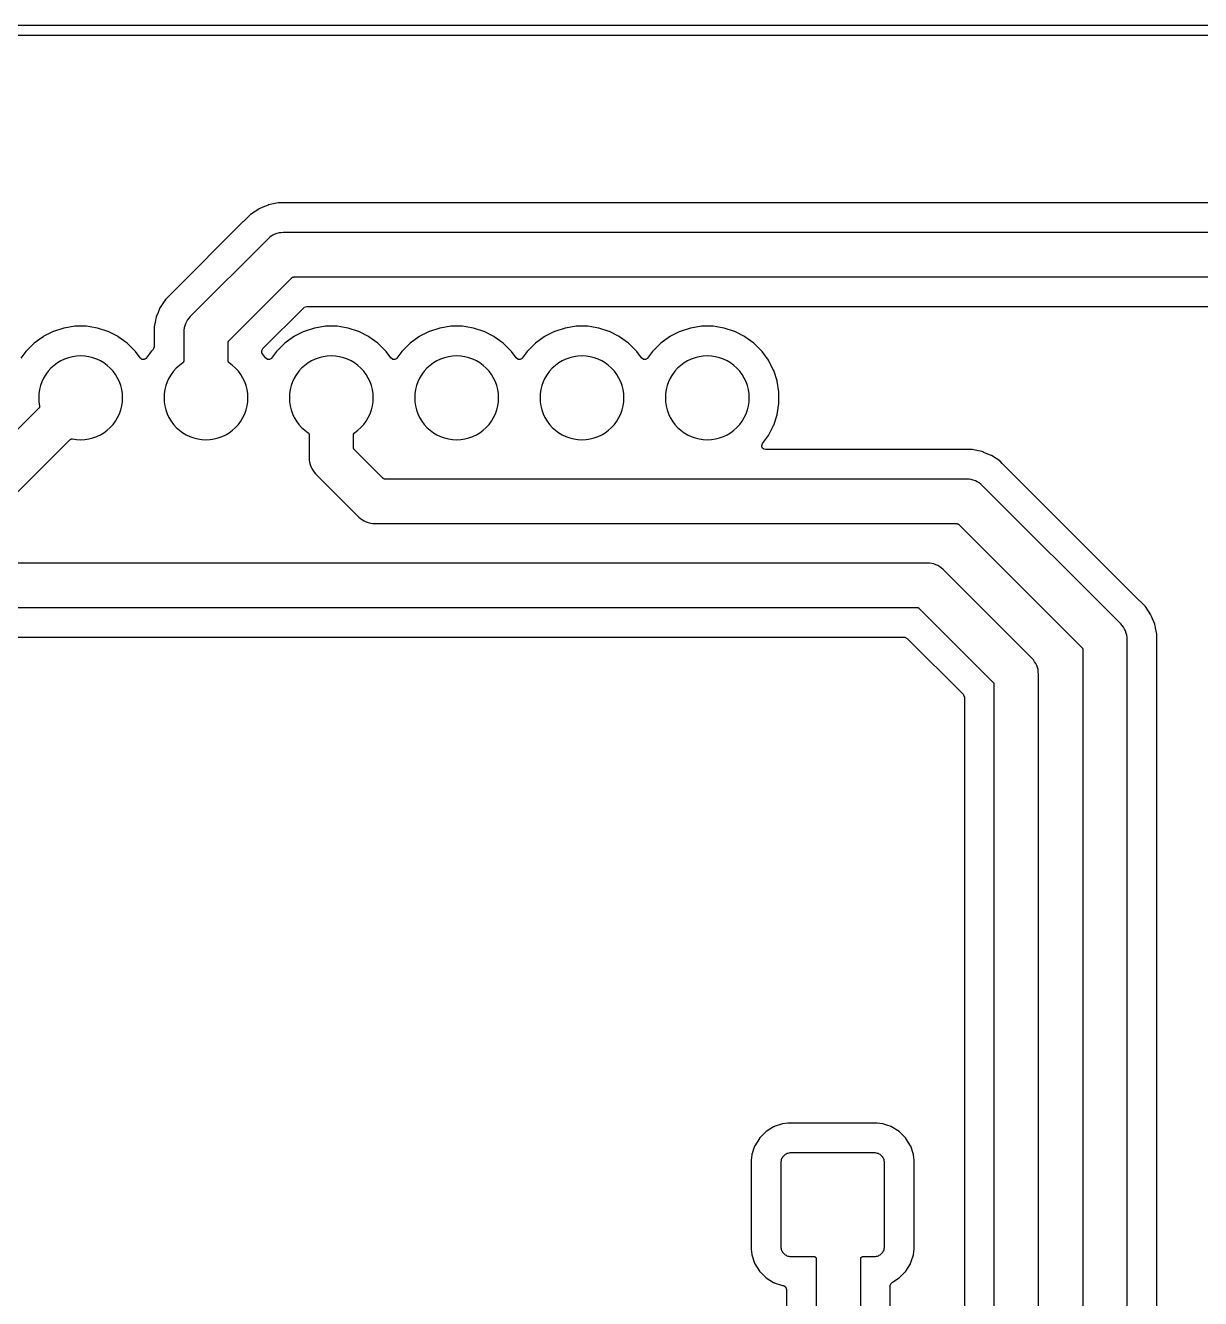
# Model space of a CAD drawing. Header units: metres. Extents: x 46.2 to 140.4, y -137.6 to -43.4.
# Drawn here: x 92.82 to 116.64, y -69.16 to -43.35 of the extents above; entities that cross this region are included whole.
import ezdxf

# ---------------------------------------------------------------- set-up
doc = ezdxf.new("R2010")
doc.units = ezdxf.units.M

msp = doc.modelspace()

# ---------------------------------------------------------------- linework, layer by layer
for points in [[(140.399, -43.351), (46.201, -43.351)], [(140.249, -43.632), (140.236, -43.586), (140.204, -43.558), (140.17, -43.551), (46.432, -43.551), (46.386, -43.564), (46.358, -43.596), (46.351, -43.63), (46.351, -137.368), (46.364, -137.414), (46.396, -137.442), (46.43, -137.449), (140.168, -137.449), (140.214, -137.436), (140.242, -137.404), (140.249, -137.37), (140.249, -43.632)], [(117.599, -46.949), (97.951, -46.949), (97.95, -46.95), (97.949, -46.95), (97.948, -46.95), (97.947, -46.95), (97.945, -46.95), (97.944, -46.95), (97.943, -46.95), (97.942, -46.95), (97.845, -46.97), (97.748, -46.989), (97.747, -46.989), (97.746, -46.989), (97.745, -46.99), (97.744, -46.99), (97.743, -46.99), (97.742, -46.991), (97.741, -46.991), (97.741, -46.991), (97.739, -46.992), (97.686, -47.014), (97.63, -47.037), (97.557, -47.067), (97.556, -47.068), (97.554, -47.068), (97.553, -47.069), (97.552, -47.07), (97.552, -47.07), (97.55, -47.07), (97.549, -47.071), (97.548, -47.072), (97.384, -47.181), (97.383, -47.182), (97.382, -47.183), (97.381, -47.183), (97.381, -47.184), (97.38, -47.185), (97.379, -47.186), (97.378, -47.187), (97.377, -47.188), (97.377, -47.188), (97.377, -47.188), (97.238, -47.327), (97.237, -47.327), (97.23, -47.334), (97.23, -47.334), (95.807, -48.758), (95.807, -48.758), (95.668, -48.897), (95.667, -48.898), (95.666, -48.899), (95.665, -48.9), (95.664, -48.9), (95.663, -48.901), (95.663, -48.902), (95.662, -48.903), (95.661, -48.904), (95.552, -49.068), (95.551, -49.069), (95.55, -49.07), (95.55, -49.071), (95.549, -49.073), (95.549, -49.074), (95.548, -49.075), (95.548, -49.076), (95.547, -49.077), (95.547, -49.077), (95.508, -49.173), (95.472, -49.259), (95.471, -49.26), (95.471, -49.261), (95.47, -49.262), (95.47, -49.264), (95.47, -49.265), (95.469, -49.266), (95.469, -49.267), (95.469, -49.268), (95.464, -49.291), (95.457, -49.33), (95.43, -49.462), (95.43, -49.463), (95.43, -49.464), (95.43, -49.465), (95.43, -49.467), (95.43, -49.468), (95.43, -49.469), (95.43, -49.47), (95.429, -49.471), (95.429, -49.866), (95.429, -49.872), (95.429, -49.874), (95.429, -49.875), (95.429, -49.875), (95.428, -49.876), (95.428, -49.877), (95.428, -49.88), (95.419, -49.895), (95.419, -49.897), (95.418, -49.898), (95.418, -49.899), (95.417, -49.901), (95.41, -49.919), (95.376, -49.952), (95.376, -49.953), (95.375, -49.954), (95.374, -49.955), (95.373, -49.956), (95.372, -49.957), (95.372, -49.957), (95.371, -49.958), (95.269, -50.099), (95.265, -50.104), (95.264, -50.104), (95.263, -50.105), (95.262, -50.106), (95.261, -50.106), (95.26, -50.107), (95.259, -50.108), (95.258, -50.109), (95.257, -50.11), (95.256, -50.11), (95.255, -50.112), (95.241, -50.117), (95.24, -50.117), (95.239, -50.117), (95.238, -50.118), (95.237, -50.118), (95.236, -50.119), (95.235, -50.119), (95.234, -50.12), (95.224, -50.125), (95.223, -50.125), (95.222, -50.125), (95.22, -50.125), (95.219, -50.125), (95.218, -50.126), (95.216, -50.126), (95.215, -50.126), (95.214, -50.126), (95.203, -50.124), (95.202, -50.123), (95.201, -50.123), (95.2, -50.123), (95.198, -50.123), (95.197, -50.123), (95.196, -50.122), (95.195, -50.122), (95.183, -50.121), (95.183, -50.121), (95.182, -50.121), (95.181, -50.12), (95.18, -50.12), (95.179, -50.119), (95.178, -50.119), (95.177, -50.118), (95.176, -50.118), (95.175, -50.117), (95.175, -50.117), (95.166, -50.109), (95.166, -50.108), (95.165, -50.107), (95.164, -50.106), (95.163, -50.106), (95.162, -50.105), (95.162, -50.104), (95.161, -50.104), (95.146, -50.092), (95.049, -49.958), (95.048, -49.957), (95.047, -49.956), (95.047, -49.956), (95.046, -49.955), (95.046, -49.954), (95.045, -49.953), (95.044, -49.952), (94.888, -49.796), (94.887, -49.795), (94.886, -49.794), (94.885, -49.794), (94.884, -49.793), (94.884, -49.793), (94.883, -49.792), (94.882, -49.791), (94.703, -49.662), (94.702, -49.661), (94.701, -49.66), (94.7, -49.66), (94.699, -49.659), (94.698, -49.658), (94.697, -49.658), (94.697, -49.658), (94.697, -49.658), (94.697, -49.658), (94.697, -49.658), (94.5, -49.558), (94.499, -49.557), (94.499, -49.557), (94.497, -49.556), (94.496, -49.556), (94.495, -49.555), (94.494, -49.555), (94.493, -49.555), (94.493, -49.555), (94.493, -49.555), (94.493, -49.555), (94.283, -49.486), (94.282, -49.486), (94.282, -49.486), (94.28, -49.486), (94.279, -49.485), (94.278, -49.485), (94.277, -49.485), (94.276, -49.485), (94.131, -49.462), (94.058, -49.45), (94.057, -49.45), (94.056, -49.45), (94.055, -49.45), (94.053, -49.45), (94.052, -49.45), (94.051, -49.45), (94.05, -49.45), (93.83, -49.45), (93.829, -49.45), (93.828, -49.45), (93.827, -49.45), (93.825, -49.45), (93.824, -49.45), (93.823, -49.45), (93.822, -49.45), (93.713, -49.467), (93.604, -49.485), (93.603, -49.485), (93.602, -49.485), (93.601, -49.485), (93.6, -49.486), (93.598, -49.486), (93.598, -49.486), (93.597, -49.486), (93.387, -49.555), (93.387, -49.555), (93.387, -49.555), (93.387, -49.555), (93.386, -49.555), (93.385, -49.555), (93.384, -49.556), (93.383, -49.556), (93.381, -49.557), (93.381, -49.557), (93.38, -49.558), (93.246, -49.626), (93.183, -49.658), (93.182, -49.658), (93.181, -49.659), (93.18, -49.659), (93.179, -49.66), (93.178, -49.661), (93.177, -49.661), (93.177, -49.662), (93.177, -49.662), (92.998, -49.791), (92.997, -49.792), (92.996, -49.793), (92.996, -49.793), (92.995, -49.794), (92.994, -49.794), (92.993, -49.795), (92.992, -49.796), (92.836, -49.952), (92.835, -49.953), (92.835, -49.954), (92.834, -49.955), (92.833, -49.956), (92.833, -49.956), (92.832, -49.957), (92.831, -49.958), (92.731, -50.096)], [(117.499, -47.55), (98.051, -47.55), (98.006, -47.552), (97.962, -47.558), (97.919, -47.569), (97.878, -47.584), (97.838, -47.603), (97.8, -47.626), (97.764, -47.652), (97.731, -47.682), (96.162, -49.251), (96.132, -49.284), (96.106, -49.32)], [(96.106, -49.32), (96.083, -49.358), (96.064, -49.398), (96.049, -49.439), (96.038, -49.482), (96.032, -49.526), (96.03, -49.571), (96.03, -50.152), (96.03, -50.153), (96.03, -50.154), (96.03, -50.155), (96.03, -50.157), (96.029, -50.158), (96.029, -50.159), (96.029, -50.16), (96.029, -50.161), (96.029, -50.162), (96.028, -50.163), (96.028, -50.165), (96.028, -50.166), (96.027, -50.167), (96.027, -50.168), (96.027, -50.169), (96.026, -50.17), (96.026, -50.171), (96.025, -50.172), (96.025, -50.173), (96.024, -50.174), (96.024, -50.175), (96.023, -50.176), (96.023, -50.177), (96.022, -50.178), (96.021, -50.179), (96.021, -50.18), (96.02, -50.181), (96.019, -50.182), (96.019, -50.183), (96.018, -50.184), (96.017, -50.185), (96.016, -50.186), (96.016, -50.187), (96.015, -50.187), (96.014, -50.188), (96.013, -50.189), (96.012, -50.19), (96.011, -50.191), (96.01, -50.191), (96.01, -50.192), (95.941, -50.243), (95.879, -50.299), (95.823, -50.361), (95.773, -50.428), (95.73, -50.499), (95.695, -50.575), (95.667, -50.653), (95.646, -50.734), (95.634, -50.817), (95.63, -50.9), (95.634, -50.983), (95.646, -51.066), (95.667, -51.147), (95.695, -51.225), (95.73, -51.301), (95.773, -51.372), (95.823, -51.439), (95.879, -51.501), (95.941, -51.557), (96.008, -51.607), (96.079, -51.65), (96.155, -51.685), (96.233, -51.713), (96.314, -51.734), (96.397, -51.746), (96.48, -51.75), (96.563, -51.746), (96.646, -51.734), (96.727, -51.713), (96.805, -51.685), (96.881, -51.65), (96.952, -51.607), (97.019, -51.557), (97.081, -51.501), (97.137, -51.439), (97.187, -51.372), (97.23, -51.301), (97.265, -51.225), (97.293, -51.147), (97.314, -51.066), (97.326, -50.983), (97.33, -50.9), (97.326, -50.817), (97.314, -50.734), (97.293, -50.653), (97.265, -50.575), (97.23, -50.499), (97.187, -50.428), (97.137, -50.361), (97.081, -50.299), (97.019, -50.243), (96.95, -50.192), (96.95, -50.191), (96.949, -50.191), (96.948, -50.19), (96.947, -50.189), (96.946, -50.188), (96.945, -50.187), (96.944, -50.187), (96.944, -50.186), (96.943, -50.185), (96.942, -50.184), (96.941, -50.183), (96.941, -50.182), (96.94, -50.181), (96.939, -50.18), (96.939, -50.179), (96.938, -50.178), (96.937, -50.177), (96.937, -50.176), (96.936, -50.175), (96.936, -50.174), (96.935, -50.173), (96.935, -50.172), (96.934, -50.171), (96.934, -50.17), (96.933, -50.169), (96.933, -50.168), (96.933, -50.167), (96.932, -50.166), (96.932, -50.165), (96.932, -50.163), (96.931, -50.162), (96.931, -50.161), (96.931, -50.16), (96.931, -50.159), (96.931, -50.158), (96.93, -50.157), (96.93, -50.155), (96.93, -50.154), (96.93, -50.153), (96.93, -50.152), (96.93, -49.777), (96.93, -49.776), (96.93, -49.775), (96.93, -49.774), (96.93, -49.772), (96.931, -49.771), (96.931, -49.77), (96.931, -49.769), (96.931, -49.767), (96.931, -49.766), (96.932, -49.765), (96.932, -49.764), (96.932, -49.763), (96.933, -49.762), (96.933, -49.76), (96.934, -49.759), (96.934, -49.758), (96.935, -49.757), (96.935, -49.756), (96.936, -49.755), (96.936, -49.754), (96.937, -49.753), (96.937, -49.752), (96.938, -49.75), (96.939, -49.749), (96.939, -49.748), (96.94, -49.747), (96.941, -49.746), (96.942, -49.745), (96.942, -49.745), (96.943, -49.744), (96.944, -49.743), (96.945, -49.742), (98.222, -48.465), (98.223, -48.464), (98.224, -48.463), (98.225, -48.462), (98.225, -48.462), (98.226, -48.461), (98.227, -48.46), (98.228, -48.459), (98.229, -48.459), (98.23, -48.458), (98.232, -48.457), (98.233, -48.457), (98.234, -48.456), (98.235, -48.456), (98.236, -48.455), (98.237, -48.455), (98.238, -48.454), (98.239, -48.454), (98.24, -48.453), (98.242, -48.453), (98.243, -48.452), (98.244, -48.452), (98.245, -48.452), (98.246, -48.451), (98.247, -48.451), (98.249, -48.451), (98.25, -48.451), (98.251, -48.451), (98.252, -48.45), (98.254, -48.45), (98.255, -48.45), (98.256, -48.45), (98.257, -48.45), (117.293, -48.45)], [(115.751, -82.327), (115.751, -55.701), (115.75, -55.7), (115.75, -55.699), (115.75, -55.698), (115.75, -55.697), (115.75, -55.695), (115.75, -55.694), (115.75, -55.693), (115.75, -55.692), (115.724, -55.561), (115.722, -55.552), (115.711, -55.498), (115.711, -55.497), (115.711, -55.496), (115.71, -55.495), (115.71, -55.494), (115.71, -55.492), (115.709, -55.491), (115.709, -55.49), (115.708, -55.489), (115.644, -55.334), (115.643, -55.331), (115.633, -55.307), (115.632, -55.306), (115.632, -55.305), (115.631, -55.304), (115.631, -55.302), (115.631, -55.302), (115.63, -55.301), (115.63, -55.3), (115.629, -55.299), (115.628, -55.298), (115.519, -55.134), (115.518, -55.133), (115.517, -55.132), (115.517, -55.131), (115.516, -55.13), (115.515, -55.13), (115.514, -55.129), (115.513, -55.128), (115.512, -55.127), (115.438, -55.052), (115.373, -54.988), (112.712, -52.327), (112.615, -52.23), (112.573, -52.188), (112.572, -52.187), (112.571, -52.186), (112.57, -52.185), (112.57, -52.184), (112.569, -52.183), (112.568, -52.183), (112.567, -52.182), (112.566, -52.181), (112.402, -52.072), (112.401, -52.071), (112.4, -52.07), (112.398, -52.07), (112.398, -52.07), (112.397, -52.069), (112.396, -52.068), (112.394, -52.068), (112.393, -52.067), (112.247, -52.007), (112.247, -52.007), (112.239, -52.003), (112.211, -51.992), (112.21, -51.991), (112.209, -51.991), (112.208, -51.99), (112.206, -51.99), (112.205, -51.99), (112.204, -51.989), (112.203, -51.989), (112.202, -51.989), (112.105, -51.97), (112.102, -51.969), (112.102, -51.969), (112.008, -51.95), (112.007, -51.95), (112.006, -51.95), (112.005, -51.95), (112.003, -51.95), (112.002, -51.95), (112.001, -51.95), (112, -51.95), (111.999, -51.949), (107.822, -51.949), (107.783, -51.94), (107.753, -51.911), (107.744, -51.871), (107.76, -51.826), (107.878, -51.663), (107.879, -51.662), (107.88, -51.661), (107.88, -51.66), (107.881, -51.659), (107.882, -51.658), (107.882, -51.657), (107.882, -51.657), (107.882, -51.657), (107.882, -51.657), (107.882, -51.657), (107.885, -51.651), (107.914, -51.594), (107.982, -51.46), (107.983, -51.459), (107.983, -51.459), (107.984, -51.457), (107.984, -51.456), (107.985, -51.455), (107.985, -51.454), (107.985, -51.453), (107.985, -51.453), (107.985, -51.453), (107.985, -51.453), (108.054, -51.243), (108.054, -51.242), (108.054, -51.242), (108.054, -51.24), (108.055, -51.239), (108.055, -51.238), (108.055, -51.237), (108.055, -51.236), (108.09, -51.018), (108.09, -51.017), (108.09, -51.016), (108.09, -51.015), (108.09, -51.013), (108.09, -51.012), (108.09, -51.011), (108.09, -51.01), (108.09, -50.79), (108.09, -50.789), (108.09, -50.788), (108.09, -50.787), (108.09, -50.785), (108.09, -50.784), (108.09, -50.783), (108.09, -50.782), (108.055, -50.564), (108.055, -50.563), (108.055, -50.562), (108.055, -50.561), (108.054, -50.56), (108.054, -50.558), (108.054, -50.558), (108.054, -50.557), (107.985, -50.347), (107.985, -50.346), (107.985, -50.345), (107.984, -50.344), (107.984, -50.343), (107.983, -50.341), (107.983, -50.341), (107.982, -50.34), (107.882, -50.143), (107.882, -50.142), (107.881, -50.141), (107.88, -50.14), (107.88, -50.139), (107.879, -50.138), (107.878, -50.137), (107.749, -49.958), (107.748, -49.957), (107.747, -49.956), (107.747, -49.956), (107.746, -49.955), (107.746, -49.954), (107.745, -49.953), (107.744, -49.952), (107.588, -49.796), (107.587, -49.795), (107.586, -49.794), (107.585, -49.794), (107.584, -49.793), (107.584, -49.793), (107.583, -49.792), (107.582, -49.791), (107.403, -49.662), (107.402, -49.661), (107.401, -49.66), (107.4, -49.66), (107.399, -49.659), (107.398, -49.658), (107.397, -49.658), (107.397, -49.658), (107.397, -49.658), (107.397, -49.658), (107.397, -49.658), (107.2, -49.558), (107.199, -49.557), (107.199, -49.557), (107.197, -49.556), (107.196, -49.556), (107.195, -49.555), (107.194, -49.555), (107.193, -49.555), (107.193, -49.555), (107.193, -49.555), (107.193, -49.555), (106.983, -49.486), (106.982, -49.486), (106.982, -49.486), (106.98, -49.486), (106.979, -49.485), (106.978, -49.485), (106.977, -49.485), (106.976, -49.485), (106.831, -49.462), (106.758, -49.45), (106.757, -49.45), (106.756, -49.45), (106.755, -49.45), (106.753, -49.45), (106.752, -49.45), (106.751, -49.45), (106.75, -49.45), (106.53, -49.45), (106.529, -49.45), (106.528, -49.45), (106.527, -49.45), (106.525, -49.45), (106.524, -49.45), (106.523, -49.45), (106.522, -49.45), (106.413, -49.467), (106.304, -49.485), (106.303, -49.485), (106.302, -49.485), (106.301, -49.485), (106.3, -49.486), (106.298, -49.486), (106.298, -49.486), (106.297, -49.486), (106.087, -49.555), (106.087, -49.555), (106.087, -49.555), (106.087, -49.555), (106.086, -49.555), (106.085, -49.555), (106.084, -49.556), (106.083, -49.556), (106.081, -49.557), (106.081, -49.557), (106.08, -49.558), (105.946, -49.626), (105.883, -49.658), (105.882, -49.658), (105.881, -49.659), (105.88, -49.659), (105.879, -49.66), (105.878, -49.661), (105.877, -49.661), (105.877, -49.662), (105.877, -49.662), (105.698, -49.791), (105.697, -49.792), (105.696, -49.793), (105.696, -49.793), (105.695, -49.794), (105.694, -49.794), (105.693, -49.795), (105.692, -49.796), (105.536, -49.952), (105.535, -49.953), (105.535, -49.954), (105.534, -49.955), (105.533, -49.956), (105.533, -49.956), (105.532, -49.957), (105.531, -49.958), (105.431, -50.096), (105.425, -50.103), (105.384, -50.125), (105.344, -50.121), (105.306, -50.092), (105.209, -49.958), (105.208, -49.957), (105.207, -49.956), (105.207, -49.956), (105.206, -49.955), (105.206, -49.954), (105.205, -49.953), (105.204, -49.952), (105.048, -49.796), (105.047, -49.795), (105.046, -49.794), (105.045, -49.794), (105.044, -49.793), (105.044, -49.793), (105.043, -49.792), (105.042, -49.791), (104.863, -49.662), (104.862, -49.661), (104.861, -49.66), (104.86, -49.66), (104.859, -49.659), (104.858, -49.658), (104.857, -49.658), (104.857, -49.658), (104.857, -49.658), (104.857, -49.658), (104.857, -49.658), (104.66, -49.558), (104.659, -49.557), (104.659, -49.557), (104.657, -49.556), (104.656, -49.556), (104.655, -49.555), (104.654, -49.555), (104.653, -49.555), (104.653, -49.555), (104.653, -49.555), (104.653, -49.555), (104.443, -49.486), (104.442, -49.486), (104.442, -49.486), (104.44, -49.486), (104.439, -49.485), (104.438, -49.485), (104.437, -49.485), (104.436, -49.485), (104.291, -49.462), (104.218, -49.45), (104.217, -49.45), (104.216, -49.45), (104.215, -49.45), (104.213, -49.45), (104.212, -49.45), (104.211, -49.45), (104.21, -49.45), (103.99, -49.45), (103.989, -49.45), (103.988, -49.45), (103.987, -49.45), (103.985, -49.45), (103.984, -49.45), (103.983, -49.45), (103.982, -49.45), (103.873, -49.467), (103.764, -49.485), (103.763, -49.485), (103.762, -49.485), (103.761, -49.485), (103.76, -49.486), (103.758, -49.486), (103.758, -49.486), (103.757, -49.486), (103.547, -49.555), (103.547, -49.555), (103.547, -49.555), (103.547, -49.555), (103.546, -49.555), (103.545, -49.555), (103.544, -49.556), (103.543, -49.556), (103.541, -49.557), (103.541, -49.557), (103.54, -49.558), (103.406, -49.626), (103.343, -49.658), (103.342, -49.658), (103.341, -49.659), (103.34, -49.659), (103.339, -49.66), (103.338, -49.661), (103.337, -49.661), (103.337, -49.662), (103.337, -49.662), (103.158, -49.791), (103.157, -49.792), (103.156, -49.793), (103.156, -49.793), (103.155, -49.794), (103.154, -49.794), (103.153, -49.795), (103.152, -49.796), (102.996, -49.952), (102.995, -49.953), (102.995, -49.954), (102.994, -49.955), (102.993, -49.956), (102.993, -49.956), (102.992, -49.957), (102.991, -49.958), (102.891, -50.096), (102.885, -50.103), (102.844, -50.125), (102.804, -50.121), (102.766, -50.092), (102.669, -49.958), (102.668, -49.957), (102.667, -49.956), (102.667, -49.956), (102.666, -49.955), (102.666, -49.954), (102.665, -49.953), (102.664, -49.952), (102.508, -49.796), (102.507, -49.795), (102.506, -49.794), (102.505, -49.794), (102.504, -49.793), (102.504, -49.793), (102.503, -49.792), (102.502, -49.791), (102.323, -49.662), (102.322, -49.661), (102.321, -49.66), (102.32, -49.66), (102.319, -49.659), (102.318, -49.658), (102.317, -49.658), (102.317, -49.658), (102.317, -49.658), (102.317, -49.658), (102.317, -49.658), (102.12, -49.558), (102.119, -49.557), (102.119, -49.557), (102.117, -49.556), (102.116, -49.556), (102.115, -49.555), (102.114, -49.555), (102.113, -49.555), (102.113, -49.555), (102.113, -49.555), (102.113, -49.555), (101.903, -49.486), (101.902, -49.486), (101.902, -49.486), (101.9, -49.486), (101.899, -49.485), (101.898, -49.485), (101.897, -49.485), (101.896, -49.485), (101.751, -49.462), (101.678, -49.45), (101.677, -49.45), (101.676, -49.45), (101.675, -49.45), (101.673, -49.45), (101.672, -49.45), (101.671, -49.45), (101.67, -49.45), (101.45, -49.45), (101.449, -49.45), (101.448, -49.45), (101.447, -49.45), (101.445, -49.45), (101.444, -49.45), (101.443, -49.45), (101.442, -49.45), (101.333, -49.467), (101.224, -49.485), (101.223, -49.485), (101.222, -49.485), (101.221, -49.485), (101.22, -49.486), (101.218, -49.486), (101.218, -49.486), (101.217, -49.486), (101.007, -49.555), (101.007, -49.555), (101.007, -49.555), (101.007, -49.555), (101.006, -49.555), (101.005, -49.555), (101.004, -49.556), (101.003, -49.556), (101.001, -49.557), (101.001, -49.557), (101, -49.558), (100.866, -49.626), (100.803, -49.658), (100.802, -49.658), (100.801, -49.659), (100.8, -49.659), (100.799, -49.66), (100.798, -49.661), (100.797, -49.661), (100.797, -49.662), (100.797, -49.662), (100.618, -49.791), (100.617, -49.792), (100.616, -49.793), (100.616, -49.793), (100.615, -49.794), (100.614, -49.794), (100.613, -49.795), (100.612, -49.796), (100.456, -49.952), (100.455, -49.953), (100.455, -49.954), (100.454, -49.955), (100.453, -49.956), (100.453, -49.956), (100.452, -49.957), (100.451, -49.958), (100.351, -50.096), (100.345, -50.103), (100.304, -50.125), (100.264, -50.121), (100.226, -50.092), (100.129, -49.958), (100.128, -49.957), (100.127, -49.956), (100.127, -49.956), (100.126, -49.955), (100.126, -49.954), (100.125, -49.953), (100.124, -49.952), (99.968, -49.796), (99.967, -49.795), (99.966, -49.794), (99.965, -49.794), (99.964, -49.793), (99.964, -49.793), (99.963, -49.792), (99.962, -49.791), (99.783, -49.662), (99.782, -49.661), (99.781, -49.66), (99.78, -49.66), (99.779, -49.659), (99.778, -49.658), (99.777, -49.658), (99.777, -49.658), (99.777, -49.658), (99.777, -49.658), (99.777, -49.658), (99.58, -49.558), (99.579, -49.557), (99.579, -49.557), (99.577, -49.556), (99.576, -49.556), (99.575, -49.555), (99.574, -49.555), (99.573, -49.555), (99.573, -49.555), (99.573, -49.555), (99.573, -49.555), (99.363, -49.486), (99.362, -49.486), (99.362, -49.486), (99.36, -49.486), (99.359, -49.485), (99.358, -49.485), (99.357, -49.485), (99.356, -49.485), (99.211, -49.462), (99.138, -49.45), (99.137, -49.45), (99.136, -49.45), (99.135, -49.45), (99.133, -49.45), (99.132, -49.45), (99.131, -49.45), (99.13, -49.45), (98.91, -49.45), (98.909, -49.45), (98.908, -49.45), (98.907, -49.45), (98.905, -49.45), (98.904, -49.45), (98.903, -49.45), (98.902, -49.45), (98.793, -49.467), (98.684, -49.485), (98.683, -49.485), (98.682, -49.485), (98.681, -49.485), (98.68, -49.486), (98.678, -49.486), (98.678, -49.486), (98.677, -49.486), (98.467, -49.555), (98.467, -49.555), (98.467, -49.555), (98.467, -49.555), (98.466, -49.555), (98.465, -49.555), (98.464, -49.556), (98.463, -49.556), (98.461, -49.557), (98.461, -49.557), (98.46, -49.558), (98.326, -49.626), (98.263, -49.658), (98.262, -49.658), (98.261, -49.659), (98.26, -49.659), (98.259, -49.66), (98.258, -49.661), (98.257, -49.661), (98.257, -49.662), (98.257, -49.662), (98.078, -49.791), (98.077, -49.792), (98.076, -49.793), (98.076, -49.793), (98.075, -49.794), (98.074, -49.794), (98.073, -49.795), (98.072, -49.796), (97.916, -49.952), (97.915, -49.953), (97.915, -49.954), (97.914, -49.955), (97.913, -49.956), (97.913, -49.956), (97.912, -49.957), (97.911, -49.958), (97.811, -50.096), (97.805, -50.103), (97.764, -50.125), (97.724, -50.121), (97.686, -50.092), (97.623, -50.006), (97.614, -49.988), (97.611, -49.944), (97.634, -49.902), (98.462, -49.074), (98.472, -49.065), (98.523, -49.051), (117.032, -49.051)], [(92.352, -53.125), (93.729, -51.747), (93.73, -51.747), (93.731, -51.746), (93.732, -51.745), (93.733, -51.744), (93.734, -51.743), (93.735, -51.743), (93.736, -51.742), (93.737, -51.741), (93.738, -51.741), (93.739, -51.74), (93.74, -51.739), (93.741, -51.739), (93.742, -51.738), (93.743, -51.738), (93.744, -51.737), (93.746, -51.737), (93.747, -51.736), (93.748, -51.736), (93.749, -51.735), (93.75, -51.735), (93.751, -51.735), (93.753, -51.734), (93.754, -51.734), (93.755, -51.734), (93.756, -51.733), (93.757, -51.733), (93.759, -51.733), (93.76, -51.733), (93.761, -51.733), (93.762, -51.733), (93.763, -51.733), (93.765, -51.733), (93.766, -51.733), (93.767, -51.733), (93.768, -51.733), (93.769, -51.733), (93.77, -51.733), (93.771, -51.733), (93.772, -51.733), (93.857, -51.746), (93.94, -51.75), (94.023, -51.746), (94.106, -51.734), (94.187, -51.713), (94.265, -51.685), (94.341, -51.65), (94.412, -51.607), (94.479, -51.557), (94.541, -51.501), (94.597, -51.439), (94.647, -51.372), (94.69, -51.301), (94.725, -51.225), (94.753, -51.147), (94.774, -51.066), (94.786, -50.983), (94.79, -50.9), (94.786, -50.817), (94.774, -50.734), (94.753, -50.653), (94.725, -50.575), (94.69, -50.499), (94.647, -50.428), (94.597, -50.361), (94.541, -50.299), (94.479, -50.243), (94.412, -50.193), (94.341, -50.15), (94.265, -50.115), (94.187, -50.087), (94.106, -50.066), (94.023, -50.054), (93.94, -50.05), (93.857, -50.054), (93.774, -50.066), (93.693, -50.087), (93.615, -50.115), (93.539, -50.15), (93.468, -50.193), (93.401, -50.243), (93.339, -50.299), (93.283, -50.361), (93.233, -50.428), (93.19, -50.499), (93.155, -50.575), (93.127, -50.653), (93.106, -50.734), (93.094, -50.817), (93.09, -50.9), (93.094, -50.983), (93.107, -51.068), (93.107, -51.07), (93.107, -51.071), (93.107, -51.072), (93.107, -51.073), (93.107, -51.075), (93.107, -51.077), (93.107, -51.078), (93.107, -51.079), (93.107, -51.08), (93.107, -51.081), (93.107, -51.083), (93.107, -51.084), (93.106, -51.085), (93.106, -51.086), (93.106, -51.087), (93.105, -51.089), (93.105, -51.09), (93.105, -51.091), (93.104, -51.092), (93.104, -51.093), (93.103, -51.094), (93.103, -51.096), (93.102, -51.097), (93.102, -51.098), (93.101, -51.099), (93.101, -51.1), (93.1, -51.101), (93.099, -51.102), (93.099, -51.103), (93.098, -51.104), (93.097, -51.105), (93.097, -51.106), (93.096, -51.107), (93.095, -51.108), (93.094, -51.109), (93.093, -51.11), (93.093, -51.111), (91.618, -52.585)], [(99.492, -50.193), (99.421, -50.15), (99.345, -50.115), (99.267, -50.087), (99.186, -50.066), (99.103, -50.054), (99.02, -50.05), (98.937, -50.054), (98.854, -50.066), (98.773, -50.087), (98.695, -50.115), (98.619, -50.15), (98.548, -50.193), (98.481, -50.243), (98.419, -50.299), (98.363, -50.361), (98.313, -50.428), (98.27, -50.499), (98.235, -50.575), (98.207, -50.653), (98.186, -50.734), (98.174, -50.817), (98.17, -50.9), (98.174, -50.983), (98.186, -51.066), (98.207, -51.147), (98.235, -51.225), (98.27, -51.301), (98.313, -51.372), (98.363, -51.439), (98.419, -51.501), (98.481, -51.557), (98.55, -51.608), (98.55, -51.609), (98.551, -51.609), (98.552, -51.61), (98.553, -51.611), (98.554, -51.612), (98.555, -51.613), (98.556, -51.613), (98.556, -51.614), (98.557, -51.615), (98.558, -51.616), (98.559, -51.617), (98.559, -51.618), (98.56, -51.619), (98.561, -51.62), (98.561, -51.621), (98.562, -51.622), (98.563, -51.623), (98.563, -51.624), (98.564, -51.625), (98.564, -51.626), (98.565, -51.627), (98.565, -51.628), (98.566, -51.629), (98.566, -51.63), (98.567, -51.631), (98.567, -51.632), (98.567, -51.633), (98.568, -51.634), (98.568, -51.635), (98.568, -51.637), (98.569, -51.638), (98.569, -51.639), (98.569, -51.64), (98.569, -51.641), (98.569, -51.642), (98.57, -51.643), (98.57, -51.645), (98.57, -51.646), (98.57, -51.647), (98.57, -51.648), (98.57, -52.119), (98.572, -52.164), (98.578, -52.208), (98.589, -52.251), (98.604, -52.292), (98.623, -52.332), (98.646, -52.37), (98.672, -52.406), (98.702, -52.439), (99.581, -53.318), (99.614, -53.348), (99.65, -53.374), (99.688, -53.397), (99.728, -53.416), (99.769, -53.431), (99.812, -53.442), (99.856, -53.448), (99.901, -53.45), (111.693, -53.45), (111.694, -53.45), (111.695, -53.45), (111.696, -53.45), (111.698, -53.45), (111.699, -53.451), (111.7, -53.451), (111.701, -53.451), (111.703, -53.451), (111.704, -53.451), (111.705, -53.452), (111.706, -53.452), (111.707, -53.452), (111.708, -53.453), (111.71, -53.453), (111.711, -53.454), (111.712, -53.454), (111.713, -53.455), (111.714, -53.455), (111.715, -53.456), (111.716, -53.456), (111.717, -53.457), (111.718, -53.457), (111.72, -53.458), (111.721, -53.459), (111.722, -53.459), (111.723, -53.46), (111.724, -53.461), (111.725, -53.462), (111.725, -53.462), (111.726, -53.463), (111.727, -53.464), (111.728, -53.465), (114.235, -55.972), (114.236, -55.973), (114.237, -55.974), (114.238, -55.975), (114.238, -55.975), (114.239, -55.976), (114.24, -55.977), (114.241, -55.978), (114.241, -55.979), (114.242, -55.98), (114.243, -55.982), (114.243, -55.983), (114.244, -55.984), (114.244, -55.985), (114.245, -55.986), (114.245, -55.987), (114.246, -55.988), (114.246, -55.989), (114.247, -55.99), (114.247, -55.992), (114.248, -55.993), (114.248, -55.994), (114.248, -55.995), (114.249, -55.996), (114.249, -55.997), (114.249, -55.999), (114.249, -56), (114.249, -56.001), (114.25, -56.002), (114.25, -56.004), (114.25, -56.005), (114.25, -56.006), (114.25, -56.007), (114.25, -82.799)], [(102.032, -50.193), (101.961, -50.15), (101.885, -50.115), (101.807, -50.087), (101.726, -50.066), (101.643, -50.054), (101.56, -50.05), (101.477, -50.054), (101.394, -50.066), (101.313, -50.087), (101.235, -50.115), (101.159, -50.15), (101.088, -50.193), (101.021, -50.243), (100.959, -50.299), (100.903, -50.361), (100.853, -50.428), (100.81, -50.499), (100.775, -50.575), (100.747, -50.653), (100.726, -50.734), (100.714, -50.817), (100.71, -50.9), (100.714, -50.983), (100.726, -51.066), (100.747, -51.147), (100.775, -51.225), (100.81, -51.301), (100.853, -51.372), (100.903, -51.439), (100.959, -51.501), (101.021, -51.557), (101.088, -51.607), (101.159, -51.65), (101.235, -51.685), (101.313, -51.713), (101.394, -51.734), (101.477, -51.746), (101.56, -51.75), (101.643, -51.746), (101.726, -51.734), (101.807, -51.713), (101.885, -51.685), (101.961, -51.65), (102.032, -51.607), (102.099, -51.557), (102.161, -51.501), (102.217, -51.439), (102.267, -51.372), (102.31, -51.301), (102.345, -51.225), (102.373, -51.147), (102.394, -51.066), (102.406, -50.983), (102.41, -50.9), (102.406, -50.817), (102.394, -50.734), (102.373, -50.653), (102.345, -50.575), (102.31, -50.499), (102.267, -50.428), (102.217, -50.361), (102.161, -50.299), (102.099, -50.243), (102.032, -50.193)], [(104.572, -50.193), (104.501, -50.15), (104.425, -50.115), (104.347, -50.087), (104.266, -50.066), (104.183, -50.054), (104.1, -50.05), (104.017, -50.054), (103.934, -50.066), (103.853, -50.087), (103.775, -50.115), (103.699, -50.15), (103.628, -50.193), (103.561, -50.243), (103.499, -50.299), (103.443, -50.361), (103.393, -50.428), (103.35, -50.499), (103.315, -50.575), (103.287, -50.653), (103.266, -50.734), (103.254, -50.817), (103.25, -50.9), (103.254, -50.983), (103.266, -51.066), (103.287, -51.147), (103.315, -51.225), (103.35, -51.301), (103.393, -51.372), (103.443, -51.439), (103.499, -51.501), (103.561, -51.557), (103.628, -51.607), (103.699, -51.65), (103.775, -51.685), (103.853, -51.713), (103.934, -51.734), (104.017, -51.746), (104.1, -51.75), (104.183, -51.746), (104.266, -51.734), (104.347, -51.713), (104.425, -51.685), (104.501, -51.65), (104.572, -51.607), (104.639, -51.557), (104.701, -51.501), (104.757, -51.439), (104.807, -51.372), (104.85, -51.301), (104.885, -51.225), (104.913, -51.147), (104.934, -51.066), (104.946, -50.983), (104.95, -50.9), (104.946, -50.817), (104.934, -50.734), (104.913, -50.653), (104.885, -50.575), (104.85, -50.499), (104.807, -50.428), (104.757, -50.361), (104.701, -50.299), (104.639, -50.243), (104.572, -50.193)], [(107.112, -50.193), (107.041, -50.15), (106.965, -50.115), (106.887, -50.087), (106.806, -50.066), (106.723, -50.054), (106.64, -50.05), (106.557, -50.054), (106.474, -50.066), (106.393, -50.087), (106.315, -50.115), (106.239, -50.15), (106.168, -50.193), (106.101, -50.243), (106.039, -50.299), (105.983, -50.361), (105.933, -50.428), (105.89, -50.499), (105.855, -50.575), (105.827, -50.653), (105.806, -50.734), (105.794, -50.817), (105.79, -50.9), (105.794, -50.983), (105.806, -51.066), (105.827, -51.147), (105.855, -51.225), (105.89, -51.301), (105.933, -51.372), (105.983, -51.439), (106.039, -51.501), (106.101, -51.557), (106.168, -51.607), (106.239, -51.65), (106.315, -51.685), (106.393, -51.713), (106.474, -51.734), (106.557, -51.746), (106.64, -51.75), (106.723, -51.746), (106.806, -51.734), (106.887, -51.713), (106.965, -51.685), (107.041, -51.65), (107.112, -51.607), (107.179, -51.557), (107.241, -51.501), (107.297, -51.439), (107.347, -51.372), (107.39, -51.301), (107.425, -51.225), (107.453, -51.147), (107.474, -51.066), (107.486, -50.983), (107.49, -50.9), (107.486, -50.817), (107.474, -50.734), (107.453, -50.653), (107.425, -50.575), (107.39, -50.499), (107.347, -50.428), (107.297, -50.361), (107.241, -50.299), (107.179, -50.243), (107.112, -50.193)], [(115.15, -82.593), (115.15, -55.801), (115.148, -55.756), (115.142, -55.712), (115.131, -55.669), (115.116, -55.628), (115.097, -55.588), (115.074, -55.55), (115.048, -55.514), (115.018, -55.481), (112.219, -52.682), (112.186, -52.652), (112.15, -52.626), (112.112, -52.603), (112.072, -52.584), (112.031, -52.569), (111.988, -52.558), (111.944, -52.552), (111.899, -52.55), (100.107, -52.55), (100.106, -52.55), (100.105, -52.55), (100.104, -52.55), (100.102, -52.55), (100.101, -52.549), (100.1, -52.549), (100.099, -52.549), (100.097, -52.549), (100.096, -52.549), (100.095, -52.548), (100.094, -52.548), (100.093, -52.548), (100.092, -52.547), (100.09, -52.547), (100.089, -52.546), (100.088, -52.546), (100.087, -52.545), (100.086, -52.545), (100.085, -52.544), (100.084, -52.544), (100.083, -52.543), (100.082, -52.543), (100.08, -52.542), (100.079, -52.541), (100.078, -52.541), (100.077, -52.54), (100.076, -52.539), (100.075, -52.538), (100.075, -52.538), (100.074, -52.537), (100.073, -52.536), (100.072, -52.535), (99.485, -51.948), (99.484, -51.947), (99.483, -51.946), (99.482, -51.945), (99.482, -51.945), (99.481, -51.944), (99.48, -51.943), (99.479, -51.942), (99.479, -51.941), (99.478, -51.94), (99.477, -51.938), (99.477, -51.937), (99.476, -51.936), (99.476, -51.935), (99.475, -51.934), (99.475, -51.933), (99.474, -51.932), (99.474, -51.931), (99.473, -51.93), (99.473, -51.928), (99.472, -51.927), (99.472, -51.926), (99.472, -51.925), (99.471, -51.924), (99.471, -51.923), (99.471, -51.921), (99.471, -51.92), (99.471, -51.919), (99.47, -51.918), (99.47, -51.916), (99.47, -51.915), (99.47, -51.914), (99.47, -51.913), (99.47, -51.648), (99.47, -51.647), (99.47, -51.646), (99.47, -51.645), (99.47, -51.643), (99.471, -51.642), (99.471, -51.641), (99.471, -51.64), (99.471, -51.639), (99.471, -51.638), (99.472, -51.637), (99.472, -51.635), (99.472, -51.634), (99.473, -51.633), (99.473, -51.632), (99.473, -51.631), (99.474, -51.63), (99.474, -51.629), (99.475, -51.628), (99.475, -51.627), (99.476, -51.626), (99.476, -51.625), (99.477, -51.624), (99.477, -51.623), (99.478, -51.622), (99.479, -51.621), (99.479, -51.62), (99.48, -51.619), (99.481, -51.618), (99.481, -51.617), (99.482, -51.616), (99.483, -51.615), (99.484, -51.614), (99.484, -51.613), (99.485, -51.613), (99.486, -51.612), (99.487, -51.611), (99.488, -51.61), (99.489, -51.609), (99.49, -51.609), (99.49, -51.608), (99.559, -51.557), (99.621, -51.501), (99.677, -51.439), (99.727, -51.372), (99.77, -51.301), (99.805, -51.225), (99.833, -51.147), (99.854, -51.066), (99.866, -50.983), (99.87, -50.9), (99.866, -50.817), (99.854, -50.734), (99.833, -50.653), (99.805, -50.575), (99.77, -50.499), (99.727, -50.428), (99.677, -50.361), (99.621, -50.299), (99.559, -50.243), (99.492, -50.193)], [(113.35, -84.993), (113.35, -56.501), (113.348, -56.456), (113.342, -56.412), (113.331, -56.369), (113.316, -56.328), (113.297, -56.288), (113.274, -56.25), (113.248, -56.214), (113.218, -56.181), (111.419, -54.382), (111.386, -54.352), (111.35, -54.326), (111.312, -54.303), (111.272, -54.284), (111.231, -54.269), (111.188, -54.258), (111.144, -54.252), (111.099, -54.25), (81.701, -54.25)], [(81.907, -55.15), (110.893, -55.15), (110.894, -55.15), (110.895, -55.15), (110.896, -55.15), (110.898, -55.15), (110.899, -55.151), (110.9, -55.151), (110.901, -55.151), (110.903, -55.151), (110.904, -55.151), (110.905, -55.152), (110.906, -55.152), (110.907, -55.152), (110.908, -55.153), (110.91, -55.153), (110.911, -55.154), (110.912, -55.154), (110.913, -55.155), (110.914, -55.155), (110.915, -55.156), (110.916, -55.156), (110.917, -55.157), (110.918, -55.157), (110.92, -55.158), (110.921, -55.159), (110.922, -55.159), (110.923, -55.16), (110.924, -55.161), (110.925, -55.162), (110.925, -55.162), (110.926, -55.163), (110.927, -55.164), (110.928, -55.165), (112.435, -56.672), (112.436, -56.673), (112.437, -56.674), (112.438, -56.675), (112.438, -56.675), (112.439, -56.676), (112.44, -56.677), (112.441, -56.678), (112.441, -56.679), (112.442, -56.68), (112.443, -56.682), (112.443, -56.683), (112.444, -56.684), (112.444, -56.685), (112.445, -56.686), (112.445, -56.687), (112.446, -56.688), (112.446, -56.689), (112.447, -56.69), (112.447, -56.692), (112.448, -56.693), (112.448, -56.694), (112.448, -56.695), (112.449, -56.696), (112.449, -56.697), (112.449, -56.699), (112.449, -56.7), (112.449, -56.701), (112.45, -56.702), (112.45, -56.704), (112.45, -56.705), (112.45, -56.706), (112.45, -56.707), (112.45, -84.66)], [(82.173, -55.751), (110.632, -55.751), (110.645, -55.752), (110.692, -55.777), (111.826, -56.912), (111.835, -56.922), (111.849, -56.973), (111.849, -84.03)], [(110.349, -83.908), (110.349, -68.901), (110.357, -68.865), (110.39, -68.828), (110.525, -68.745), (110.526, -68.744), (110.527, -68.744), (110.528, -68.743), (110.529, -68.742), (110.53, -68.742), (110.531, -68.741), (110.532, -68.74), (110.533, -68.739), (110.534, -68.738), (110.658, -68.614), (110.659, -68.613), (110.66, -68.612), (110.661, -68.611), (110.662, -68.61), (110.662, -68.609), (110.663, -68.608), (110.664, -68.607), (110.664, -68.606), (110.665, -68.605), (110.757, -68.456), (110.758, -68.455), (110.759, -68.454), (110.759, -68.453), (110.76, -68.452), (110.76, -68.451), (110.761, -68.449), (110.761, -68.448), (110.761, -68.447), (110.762, -68.446), (110.762, -68.445), (110.762, -68.445), (110.762, -68.445), (110.772, -68.415), (110.817, -68.279), (110.818, -68.277), (110.818, -68.276), (110.819, -68.275), (110.819, -68.273), (110.819, -68.272), (110.819, -68.271), (110.82, -68.269), (110.82, -68.268), (110.83, -68.165), (110.83, -68.164), (110.83, -68.163), (110.83, -68.161), (110.831, -68.16), (110.831, -66.36), (110.83, -66.359), (110.83, -66.357), (110.83, -66.356), (110.83, -66.355), (110.82, -66.252), (110.82, -66.251), (110.819, -66.25), (110.819, -66.249), (110.819, -66.247), (110.819, -66.246), (110.819, -66.245), (110.818, -66.244), (110.818, -66.243), (110.817, -66.242), (110.817, -66.241), (110.762, -66.075), (110.762, -66.075), (110.762, -66.075), (110.762, -66.074), (110.761, -66.073), (110.761, -66.072), (110.761, -66.071), (110.76, -66.069), (110.76, -66.068), (110.759, -66.067), (110.759, -66.066), (110.758, -66.065), (110.757, -66.064), (110.665, -65.915), (110.664, -65.914), (110.664, -65.913), (110.663, -65.912), (110.662, -65.911), (110.662, -65.91), (110.661, -65.909), (110.66, -65.908), (110.659, -65.907), (110.658, -65.906), (110.534, -65.782), (110.533, -65.781), (110.532, -65.78), (110.531, -65.779), (110.53, -65.778), (110.529, -65.778), (110.528, -65.777), (110.527, -65.776), (110.526, -65.776), (110.525, -65.775), (110.376, -65.683), (110.375, -65.682), (110.374, -65.681), (110.373, -65.681), (110.372, -65.68), (110.371, -65.68), (110.369, -65.679), (110.368, -65.679), (110.368, -65.679), (110.367, -65.678), (110.365, -65.678), (110.276, -65.648), (110.199, -65.623), (110.197, -65.622), (110.196, -65.622), (110.195, -65.622), (110.194, -65.621), (110.193, -65.621), (110.191, -65.621), (110.19, -65.621), (110.189, -65.62), (110.188, -65.62), (110.188, -65.62), (110.085, -65.61), (110.084, -65.61), (110.083, -65.61), (110.081, -65.61), (110.08, -65.609), (108.28, -65.609), (108.279, -65.61), (108.277, -65.61), (108.276, -65.61), (108.275, -65.61), (108.172, -65.62), (108.171, -65.62), (108.17, -65.621), (108.169, -65.621), (108.168, -65.621), (108.167, -65.621), (108.165, -65.621), (108.164, -65.622), (108.163, -65.622), (108.162, -65.622), (108.161, -65.623), (108.161, -65.623), (107.995, -65.678), (107.995, -65.678), (107.994, -65.678), (107.993, -65.679), (107.992, -65.679), (107.991, -65.679), (107.989, -65.68), (107.988, -65.68), (107.987, -65.681), (107.986, -65.681), (107.985, -65.682), (107.984, -65.683), (107.835, -65.775), (107.834, -65.776), (107.833, -65.776), (107.832, -65.777), (107.831, -65.778), (107.83, -65.778), (107.829, -65.779), (107.828, -65.78), (107.827, -65.781), (107.826, -65.782), (107.702, -65.906), (107.701, -65.907), (107.7, -65.908), (107.699, -65.909), (107.698, -65.91), (107.698, -65.911), (107.697, -65.912), (107.696, -65.913), (107.696, -65.914), (107.695, -65.915), (107.603, -66.064), (107.602, -66.065), (107.601, -66.066), (107.601, -66.067), (107.6, -66.068), (107.6, -66.069), (107.599, -66.071), (107.599, -66.072), (107.599, -66.073), (107.598, -66.074), (107.598, -66.075), (107.598, -66.075), (107.598, -66.075), (107.543, -66.241), (107.542, -66.243), (107.542, -66.244), (107.541, -66.245), (107.541, -66.247), (107.541, -66.248), (107.541, -66.249), (107.54, -66.251), (107.54, -66.252), (107.53, -66.355), (107.53, -66.356), (107.53, -66.357), (107.53, -66.359), (107.529, -66.36), (107.529, -68.16), (107.53, -68.161), (107.53, -68.163), (107.53, -68.164), (107.53, -68.165), (107.54, -68.268), (107.54, -68.269), (107.541, -68.271), (107.541, -68.272), (107.541, -68.273), (107.541, -68.275), (107.542, -68.276), (107.542, -68.277), (107.543, -68.279), (107.598, -68.445), (107.598, -68.445), (107.598, -68.446), (107.599, -68.447), (107.599, -68.448), (107.599, -68.449), (107.6, -68.451), (107.6, -68.452), (107.601, -68.453), (107.601, -68.454), (107.602, -68.455), (107.603, -68.456), (107.695, -68.605), (107.696, -68.606), (107.696, -68.607), (107.697, -68.608), (107.698, -68.609), (107.698, -68.61), (107.699, -68.611), (107.7, -68.612), (107.701, -68.613), (107.702, -68.614), (107.826, -68.738), (107.827, -68.739), (107.828, -68.74), (107.829, -68.741), (107.83, -68.742), (107.831, -68.742), (107.832, -68.743), (107.833, -68.744), (107.834, -68.744), (107.835, -68.745), (107.984, -68.837), (107.985, -68.838), (107.986, -68.839), (107.987, -68.839), (107.988, -68.84), (107.989, -68.84), (107.991, -68.841), (107.992, -68.841), (107.993, -68.841), (107.994, -68.842), (107.995, -68.842), (107.995, -68.842), (107.995, -68.842), (108.161, -68.897), (108.163, -68.898), (108.164, -68.898), (108.165, -68.899), (108.167, -68.899), (108.168, -68.899), (108.169, -68.899), (108.171, -68.9), (108.172, -68.9), (108.177, -68.9), (108.201, -68.907), (108.234, -68.935), (108.248, -68.981), (108.248, -83.793)], [(109.748, -84.261), (109.748, -68.36), (109.749, -68.359), (109.749, -68.358), (109.749, -68.356), (109.749, -68.355), (109.749, -68.354), (109.749, -68.353), (109.749, -68.351), (109.749, -68.35), (109.75, -68.349), (109.75, -68.348), (109.75, -68.347), (109.751, -68.345), (109.751, -68.344), (109.751, -68.343), (109.752, -68.342), (109.752, -68.341), (109.753, -68.34), (109.753, -68.339), (109.754, -68.338), (109.754, -68.336), (109.755, -68.335), (109.756, -68.334), (109.756, -68.333), (109.757, -68.332), (109.758, -68.331), (109.758, -68.33), (109.759, -68.329), (109.76, -68.328), (109.761, -68.327), (109.761, -68.326), (109.762, -68.326), (109.763, -68.325), (109.764, -68.324), (109.765, -68.323), (109.766, -68.322), (109.767, -68.321), (109.768, -68.321), (109.769, -68.32), (109.77, -68.319), (109.771, -68.318), (109.772, -68.318), (109.773, -68.317), (109.774, -68.316), (109.775, -68.316), (109.776, -68.315), (109.777, -68.315), (109.778, -68.314), (109.779, -68.314), (109.781, -68.313), (109.782, -68.313), (109.783, -68.313), (109.784, -68.312), (109.785, -68.312), (109.786, -68.311), (109.788, -68.311), (109.789, -68.311), (109.79, -68.311), (109.791, -68.311), (109.792, -68.31), (109.794, -68.31), (109.795, -68.31), (109.796, -68.31), (109.797, -68.31), (109.798, -68.31), (110.029, -68.31), (110.05, -68.309), (110.069, -68.306), (110.088, -68.301), (110.107, -68.295), (110.124, -68.286), (110.141, -68.276), (110.157, -68.265), (110.171, -68.251), (110.185, -68.237), (110.196, -68.221), (110.206, -68.204), (110.215, -68.187), (110.221, -68.168), (110.226, -68.149), (110.229, -68.13), (110.23, -68.109), (110.23, -66.411), (110.229, -66.39), (110.226, -66.371), (110.221, -66.352), (110.215, -66.333), (110.206, -66.316), (110.196, -66.299), (110.185, -66.283), (110.171, -66.269), (110.157, -66.255), (110.141, -66.244), (110.124, -66.234), (110.107, -66.225), (110.088, -66.219), (110.069, -66.214), (110.05, -66.211), (110.029, -66.21), (108.331, -66.21), (108.31, -66.211), (108.291, -66.214), (108.272, -66.219), (108.253, -66.225), (108.236, -66.234), (108.219, -66.244), (108.203, -66.255), (108.189, -66.269), (108.175, -66.283), (108.164, -66.299), (108.154, -66.316), (108.145, -66.333), (108.139, -66.352), (108.134, -66.371), (108.131, -66.39), (108.13, -66.411), (108.13, -68.109), (108.131, -68.13), (108.134, -68.149), (108.139, -68.168), (108.145, -68.187), (108.154, -68.204), (108.164, -68.221), (108.175, -68.237), (108.189, -68.251), (108.203, -68.265), (108.219, -68.276), (108.236, -68.286), (108.253, -68.295), (108.272, -68.301), (108.291, -68.306), (108.31, -68.309), (108.331, -68.31), (108.798, -68.31), (108.799, -68.31), (108.8, -68.31), (108.802, -68.31), (108.803, -68.31), (108.804, -68.31), (108.805, -68.311), (108.807, -68.311), (108.808, -68.311), (108.809, -68.311), (108.81, -68.311), (108.811, -68.312), (108.813, -68.312), (108.814, -68.313), (108.815, -68.313), (108.816, -68.313), (108.817, -68.314), (108.818, -68.314), (108.819, -68.315), (108.82, -68.315), (108.822, -68.316), (108.823, -68.316), (108.824, -68.317), (108.825, -68.318), (108.826, -68.318), (108.827, -68.319), (108.828, -68.32), (108.829, -68.321), (108.83, -68.321), (108.831, -68.322), (108.832, -68.323), (108.832, -68.324), (108.833, -68.325), (108.834, -68.326), (108.835, -68.326), (108.836, -68.327), (108.837, -68.328), (108.837, -68.329), (108.838, -68.33), (108.839, -68.331), (108.84, -68.332), (108.84, -68.333), (108.841, -68.334), (108.842, -68.335), (108.842, -68.336), (108.843, -68.338), (108.843, -68.339), (108.844, -68.34), (108.844, -68.341), (108.845, -68.342), (108.845, -68.343), (108.845, -68.344), (108.846, -68.345), (108.846, -68.347), (108.847, -68.348), (108.847, -68.349), (108.847, -68.35), (108.847, -68.351), (108.847, -68.353), (108.848, -68.354), (108.848, -68.355), (108.848, -68.356), (108.848, -68.358), (108.848, -68.359), (108.848, -68.36), (108.848, -84.055)]]:
    msp.add_lwpolyline(points)

doc.saveas('drawing.dxf')
